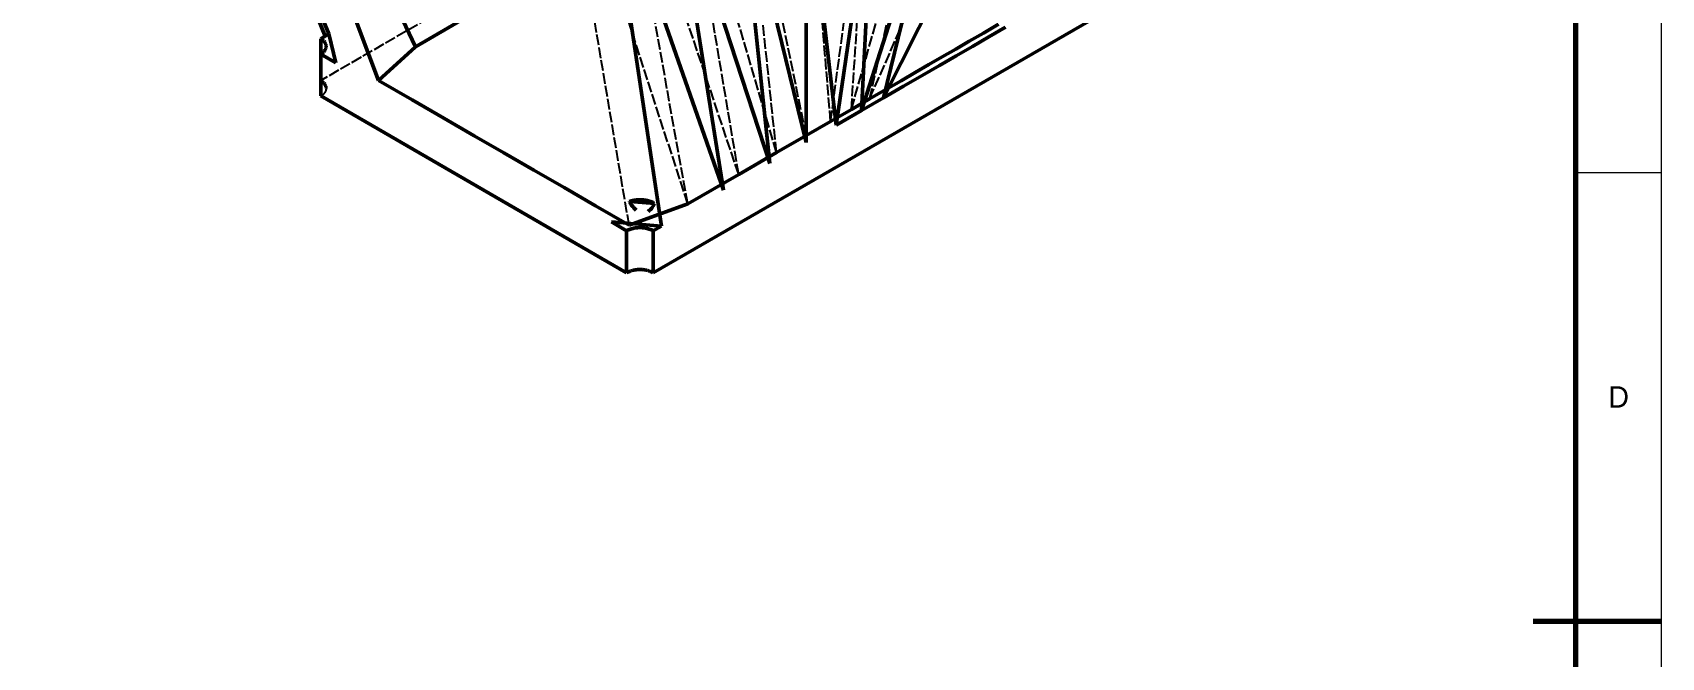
# Model space of a CAD drawing. Header units: millimetres. Extents: x 0 to 594, y 0 to 420.
# Drawn here: x 403.5 to 594, y 205.8 to 278.8 of the extents above; entities that cross this region are included whole.
import ezdxf
from ezdxf.enums import TextEntityAlignment as Align

# ---------------------------------------------------------------- set-up
doc = ezdxf.new("R2010")
doc.units = ezdxf.units.MM
doc.linetypes.add('DASHED', pattern=[1.524, 1.27, -0.254])
for name, color, linetype, lineweight in [('FINA', 7, 'CONTINUOUS', 18), ('NORMA', 7, 'CONTINUOUS', 70), ('OCULTA', 8, 'DASHED', 25), ('TEXTO', 7, 'CONTINUOUS', 25), ('VISIBLE', 7, 'CONTINUOUS', 50)]:
    doc.layers.add(name, color=color, linetype=linetype, lineweight=lineweight)

msp = doc.modelspace()

# ---------------------------------------------------------------- linework, layer by layer
at = {"layer": 'FINA'}
for p, q in [((584, 262.5), (594, 262.5)), ((584, 210), (594, 210))]:
    msp.add_line(p, q, dxfattribs=at)
msp.add_lwpolyline([(0, 0), (594, 0), (594, 420), (0, 420)], close=True, dxfattribs=at)
at = {"layer": 'NORMA'}
msp.add_line((594, 210), (579, 210), dxfattribs=at)
msp.add_lwpolyline([(20, 10), (584, 10), (584, 410), (20, 410)], close=True, dxfattribs=at)
at = {"layer": 'OCULTA'}
for p, q in [((511.89, 316.34), (437.22, 273.23)), ((473.29, 256.32), (465.14, 304.57)), ((480.14, 258.82), (465.32, 304.63)), ((480.14, 258.82), (472.16, 303.22)), ((486.1, 262.26), (472.32, 303.31)), ((501.41, 271.09), (515.67, 303.55)), ((486.1, 262.26), (479.36, 302.29)), ((490.52, 264.81), (479.48, 302.36)), ((490.52, 264.81), (486.66, 301.75)), ((494, 266.82), (486.75, 301.8)), ((494, 266.82), (494, 301.59)), ((496.85, 268.46), (494.08, 301.64)), ((496.85, 268.46), (501.33, 301.84)), ((499.28, 269.87), (508.57, 302.5)), ((499.28, 269.87), (501.39, 301.88)), ((501.41, 271.09), (508.63, 302.53)), ((437.32, 271.49), (437.22, 271.43)), ((437.41, 271.56), (437.32, 271.49)), ((437.49, 271.62), (437.41, 271.56)), ((437.57, 271.69), (437.49, 271.62)), ((437.64, 271.77), (437.57, 271.69)), ((437.7, 271.84), (437.64, 271.77)), ((437.75, 271.92), (437.7, 271.84)), ((437.79, 272), (437.75, 271.92)), ((437.82, 272.08), (437.79, 272)), ((437.84, 272.16), (437.82, 272.08)), ((437.86, 272.25), (437.84, 272.16)), ((437.86, 272.33), (437.86, 272.25))]:
    msp.add_line(p, q, dxfattribs=at)
at = {"layer": 'VISIBLE'}
for p, q in [((448.32, 277.19), (420.23, 336.25)), ((438.17, 278.68), (414.9, 334.84)), ((444, 273.23), (421.88, 332.08)), ((448.32, 277.19), (421.99, 332.18)), ((437.74, 278.43), (420.13, 322.16)), ((477.07, 256.22), (470.58, 299.41)), ((484.34, 260.43), (470.69, 299.47)), ((503.05, 271.23), (517.3, 299.62)), ((484.34, 260.43), (478.29, 298.37)), ((489.75, 263.55), (478.37, 298.41)), ((489.75, 263.55), (486.11, 297.75)), ((494, 266), (486.18, 297.79)), ((494, 266), (494, 297.56)), ((497.49, 268.01), (494.05, 297.59)), ((497.49, 268.01), (501.87, 297.81)), ((500.45, 269.73), (509.67, 298.5)), ((500.45, 269.73), (501.92, 297.84)), ((503.05, 271.23), (509.7, 298.52)), ((550.78, 293.88), (476.11, 250.77)), ((550.78, 293.88), (476.11, 250.77)), ((454.28, 280.63), (448.32, 277.19)), ((438.17, 278.68), (437.22, 278.13)), ((437.22, 278.13), (437.74, 278.43)), ((437.22, 273.23), (437.22, 278.13)), ((437.22, 278.13), (437.32, 278.07)), ((437.22, 271.43), (437.22, 278.13)), ((437.22, 278.13), (437.22, 278.13)), ((437.22, 278.13), (437.22, 278.13)), ((437.74, 278.43), (437.74, 278.43)), ((437.74, 278.43), (437.74, 278.43)), ((437.74, 278.43), (437.74, 278.43)), ((437.74, 278.43), (437.74, 278.43)), ((437.74, 278.43), (437.74, 278.43)), ((437.74, 278.43), (437.74, 278.43)), ((437.74, 278.43), (437.74, 278.43)), ((437.74, 278.43), (437.74, 278.43)), ((437.74, 278.43), (437.74, 278.43)), ((437.74, 278.43), (437.74, 278.43)), ((437.74, 278.43), (437.74, 278.43)), ((437.74, 278.43), (437.74, 278.43)), ((437.74, 278.43), (437.74, 278.43)), ((437.74, 278.43), (437.74, 278.43)), ((437.74, 278.43), (437.74, 278.43)), ((438.17, 278.68), (439, 275.3)), ((514.74, 278.79), (513.07, 277.83)), ((515.36, 278.33), (513.45, 277.23)), ((516.5, 279.81), (514.74, 278.79)), ((517.31, 279.46), (515.36, 278.33)), ((437.32, 276.39), (437.22, 276.33)), ((437.22, 271.43), (437.22, 276.33)), ((437.22, 276.33), (439, 275.3)), ((437.32, 278.07), (437.41, 278)), ((437.41, 276.45), (437.32, 276.39)), ((437.41, 278), (437.49, 277.93)), ((437.49, 276.52), (437.41, 276.45)), ((437.49, 277.93), (437.57, 277.86)), ((437.57, 276.59), (437.49, 276.52)), ((437.57, 277.86), (437.64, 277.79)), ((437.64, 276.67), (437.57, 276.59)), ((437.64, 277.79), (437.7, 277.71)), ((437.7, 276.74), (437.64, 276.67)), ((437.7, 277.71), (437.75, 277.64)), ((437.75, 276.82), (437.7, 276.74)), ((437.75, 277.64), (437.79, 277.56)), ((437.79, 276.9), (437.75, 276.82)), ((437.79, 277.56), (437.82, 277.48)), ((437.82, 276.98), (437.79, 276.9)), ((437.82, 277.48), (437.84, 277.39)), ((437.84, 277.06), (437.82, 276.98)), ((437.84, 277.39), (437.86, 277.31)), ((437.86, 277.14), (437.84, 277.06)), ((437.86, 277.31), (437.86, 277.23)), ((437.86, 277.23), (437.86, 277.14)), ((448.32, 277.19), (444, 273.23)), ((511.48, 276.91), (509.91, 276)), ((513.07, 277.83), (511.48, 276.91)), ((513.45, 277.23), (511.53, 276.12)), ((508.34, 275.1), (506.75, 274.18)), ((509.58, 274.99), (507.55, 273.82)), ((509.91, 276), (508.34, 275.1)), ((511.53, 276.12), (509.58, 274.99)), ((437.22, 273.23), (437.32, 273.17)), ((437.32, 273.17), (437.41, 273.1)), ((437.41, 273.1), (437.49, 273.03)), ((437.49, 273.03), (437.57, 272.96)), ((437.57, 272.96), (437.64, 272.89)), ((437.64, 272.89), (437.7, 272.82)), ((437.7, 272.82), (437.75, 272.74)), ((437.75, 272.74), (437.79, 272.66)), ((437.79, 272.66), (437.82, 272.58)), ((437.82, 272.58), (437.84, 272.49)), ((437.84, 272.49), (437.86, 272.41)), ((437.86, 272.41), (437.86, 272.33)), ((444, 273.23), (447.92, 270.97)), ((505.39, 272.58), (503.05, 271.23)), ((505.08, 273.22), (503.32, 272.2)), ((506.75, 274.18), (505.08, 273.22)), ((507.55, 273.82), (505.39, 272.58)), ((437.22, 271.43), (473, 250.77)), ((473, 250.77), (437.22, 271.43)), ((437.22, 271.43), (437.22, 271.43)), ((437.22, 271.43), (437.22, 271.43)), ((447.92, 270.97), (451.61, 268.84)), ((501.41, 271.09), (499.28, 269.87)), ((503.05, 271.23), (500.45, 269.73)), ((503.32, 272.2), (501.41, 271.09)), ((451.61, 268.84), (455.16, 266.79)), ((499.28, 269.87), (496.85, 268.46)), ((500.45, 269.73), (497.49, 268.01)), ((455.16, 266.79), (458.64, 264.78)), ((494, 266.82), (490.52, 264.81)), ((496.85, 268.46), (494, 266.82)), ((458.64, 264.78), (462.13, 262.77)), ((490.52, 264.81), (486.1, 262.26)), ((462.13, 262.77), (465.68, 260.72)), ((486.1, 262.26), (480.14, 258.82)), ((465.68, 260.72), (469.37, 258.58)), ((473.33, 259.1), (473.32, 259.09)), ((473.33, 259.07), (473.32, 259.09)), ((473.32, 259.09), (476.24, 258.85)), ((473.45, 259.14), (473.33, 259.1)), ((473.45, 258.87), (473.33, 259.07)), ((473.58, 259.18), (473.45, 259.14)), ((473.58, 259.18), (473.71, 259.21)), ((473.85, 259.24), (473.71, 259.21)), ((473.99, 259.27), (473.85, 259.24)), ((474.13, 259.29), (473.99, 259.27)), ((474.27, 259.3), (474.13, 259.29)), ((474.41, 259.31), (474.27, 259.3)), ((474.41, 259.31), (474.55, 259.31)), ((474.7, 259.31), (474.55, 259.31)), ((474.84, 259.3), (474.7, 259.31)), ((474.98, 259.29), (474.84, 259.3)), ((474.98, 259.29), (475.12, 259.27)), ((475.12, 259.27), (475.26, 259.24)), ((475.26, 259.24), (475.4, 259.21)), ((475.4, 259.21), (475.53, 259.18)), ((475.53, 259.18), (475.65, 259.14)), ((475.78, 259.1), (475.65, 259.14)), ((475.78, 259.1), (475.89, 259.05)), ((475.89, 259.05), (476.01, 259)), ((469.37, 258.58), (473.29, 256.32)), ((473.29, 256.32), (480.14, 258.82)), ((473.58, 258.68), (473.45, 258.87)), ((473.71, 258.5), (473.58, 258.68)), ((473.85, 258.34), (473.71, 258.5)), ((473.99, 258.2), (473.85, 258.34)), ((474.13, 258.08), (473.99, 258.2)), ((475.53, 257.94), (475.65, 258.03)), ((475.65, 258.03), (475.78, 258.15)), ((475.78, 258.15), (475.89, 258.28)), ((475.89, 258.28), (476.01, 258.43)), ((476.01, 259), (476.11, 258.94)), ((476.01, 258.43), (476.11, 258.6)), ((476.11, 258.94), (476.21, 258.88)), ((476.11, 258.6), (476.21, 258.78)), ((476.21, 258.88), (476.24, 258.85)), ((476.21, 258.78), (476.24, 258.85)), ((477.07, 256.22), (471.22, 256.7)), ((471.22, 256.7), (473, 255.67)), ((473.1, 255.73), (473, 255.67)), ((473, 250.77), (473, 255.67)), ((473.22, 255.78), (473.1, 255.73)), ((473.33, 255.83), (473.22, 255.78)), ((473.45, 255.87), (473.33, 255.83)), ((473.58, 255.91), (473.45, 255.87)), ((473.58, 255.91), (473.71, 255.95)), ((473.85, 255.98), (473.71, 255.95)), ((473.99, 256), (473.85, 255.98)), ((474.13, 256.02), (473.99, 256)), ((474.27, 256.03), (474.13, 256.02)), ((474.41, 256.04), (474.27, 256.03)), ((474.41, 256.04), (474.55, 256.04)), ((474.7, 256.04), (474.55, 256.04)), ((474.84, 256.03), (474.7, 256.04)), ((474.98, 256.02), (474.84, 256.03)), ((474.98, 256.02), (475.12, 256)), ((475.12, 256), (475.26, 255.98)), ((475.26, 255.98), (475.4, 255.95)), ((475.4, 255.95), (475.53, 255.91)), ((475.53, 255.91), (475.65, 255.87)), ((475.78, 255.83), (475.65, 255.87)), ((475.78, 255.83), (475.89, 255.78)), ((475.89, 255.78), (476.01, 255.73)), ((476.01, 255.73), (476.11, 255.67)), ((477.07, 256.22), (476.11, 255.67)), ((476.11, 250.77), (476.11, 255.67)), ((473.1, 250.83), (473, 250.77)), ((473.1, 250.83), (473, 250.77)), ((473, 250.77), (473, 250.77)), ((473, 250.77), (473, 250.77)), ((473.22, 250.88), (473.1, 250.83)), ((473.22, 250.88), (473.1, 250.83)), ((473.1, 250.83), (473.1, 250.83)), ((473.33, 250.93), (473.22, 250.88)), ((473.33, 250.93), (473.22, 250.88)), ((473.22, 250.88), (473.22, 250.88)), ((473.45, 250.98), (473.33, 250.93)), ((473.45, 250.98), (473.33, 250.93)), ((473.33, 250.93), (473.33, 250.93)), ((473.58, 251.01), (473.45, 250.98)), ((473.58, 251.01), (473.45, 250.98)), ((473.45, 250.98), (473.45, 250.98)), ((473.58, 251.01), (473.71, 251.05)), ((473.71, 251.05), (473.58, 251.01)), ((473.58, 251.01), (473.58, 251.01)), ((473.85, 251.08), (473.71, 251.05)), ((473.85, 251.08), (473.71, 251.05)), ((473.71, 251.05), (473.71, 251.05)), ((473.99, 251.1), (473.85, 251.08)), ((473.99, 251.1), (473.85, 251.08)), ((473.85, 251.08), (473.85, 251.08)), ((474.13, 251.12), (473.99, 251.1)), ((474.13, 251.12), (473.99, 251.1)), ((473.99, 251.1), (473.99, 251.1)), ((474.27, 251.13), (474.13, 251.12)), ((474.27, 251.13), (474.13, 251.12)), ((474.13, 251.12), (474.13, 251.12)), ((474.41, 251.14), (474.27, 251.13)), ((474.41, 251.14), (474.27, 251.13)), ((474.27, 251.13), (474.27, 251.13)), ((474.41, 251.14), (474.55, 251.15)), ((474.55, 251.15), (474.41, 251.14)), ((474.41, 251.14), (474.41, 251.14)), ((474.7, 251.14), (474.55, 251.15)), ((474.7, 251.14), (474.55, 251.15)), ((474.55, 251.15), (474.55, 251.15)), ((474.84, 251.13), (474.7, 251.14)), ((474.84, 251.13), (474.7, 251.14)), ((474.7, 251.14), (474.7, 251.14)), ((474.98, 251.12), (474.84, 251.13)), ((474.98, 251.12), (474.84, 251.13)), ((474.84, 251.13), (474.84, 251.13)), ((474.98, 251.12), (475.12, 251.1)), ((475.12, 251.1), (474.98, 251.12)), ((474.98, 251.12), (474.98, 251.12)), ((475.12, 251.1), (475.26, 251.08)), ((475.26, 251.08), (475.12, 251.1)), ((475.12, 251.1), (475.12, 251.1)), ((475.26, 251.08), (475.4, 251.05)), ((475.4, 251.05), (475.26, 251.08)), ((475.26, 251.08), (475.26, 251.08)), ((475.4, 251.05), (475.53, 251.01)), ((475.53, 251.01), (475.4, 251.05)), ((475.4, 251.05), (475.4, 251.05)), ((475.53, 251.01), (475.65, 250.98)), ((475.65, 250.98), (475.53, 251.01)), ((475.53, 251.01), (475.53, 251.01)), ((475.78, 250.93), (475.65, 250.98)), ((475.78, 250.93), (475.65, 250.98)), ((475.65, 250.98), (475.65, 250.98)), ((475.78, 250.93), (475.89, 250.88)), ((475.89, 250.88), (475.78, 250.93)), ((475.78, 250.93), (475.78, 250.93)), ((475.89, 250.88), (476.01, 250.83)), ((476.01, 250.83), (475.89, 250.88)), ((475.89, 250.88), (475.89, 250.88)), ((476.01, 250.83), (476.11, 250.77)), ((476.11, 250.77), (476.01, 250.83)), ((476.01, 250.83), (476.01, 250.83)), ((476.11, 250.77), (476.11, 250.77)), ((476.11, 250.77), (476.11, 250.77))]:
    msp.add_line(p, q, dxfattribs=at)

# ---------------------------------------------------------------- texts
at = {"layer": 'TEXTO'}
msp.add_text('D', height=2.5, dxfattribs=at).set_placement((589, 236.25), align=Align.MIDDLE_CENTER)

doc.saveas('drawing.dxf')
